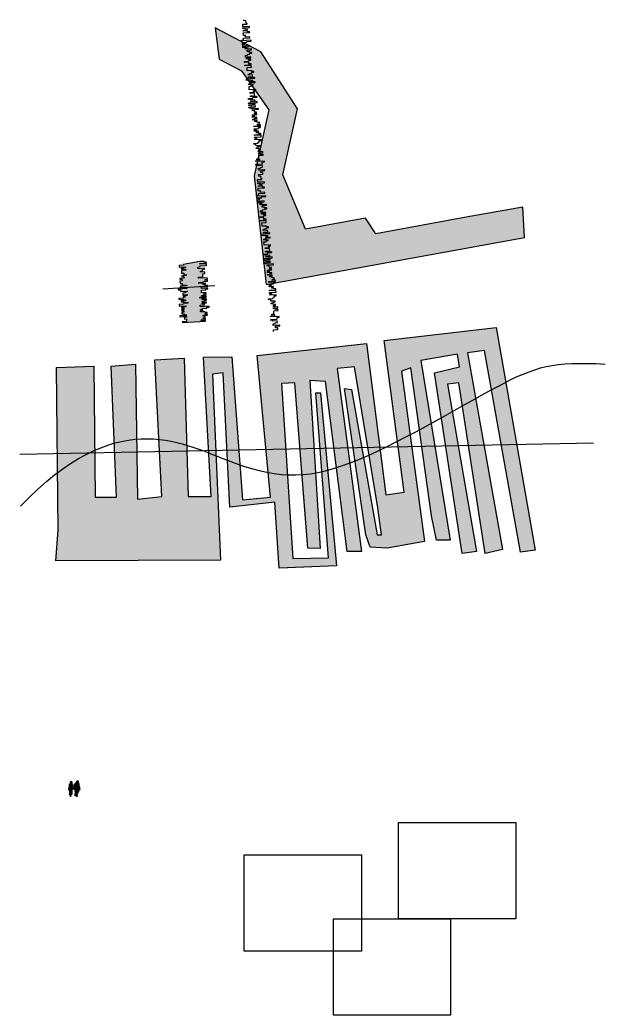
# Model space of a CAD drawing. Header units: millimetres. Extents: x -355 to 1127, y -279 to 387.
# Drawn here: x 50.1 to 117.7, y -50.4 to 64.5 of the extents above; entities that cross this region are included whole.
import ezdxf

# ---------------------------------------------------------------- set-up
doc = ezdxf.new("R2010")
doc.units = ezdxf.units.MM

# ---------------------------------------------------------------- blocks, each defined once
blk = doc.blocks.new('_APUd_COUPES_Personnages_static_18')
at = {"true_color": 0xffffff, "transparency": 16777216}
h = blk.add_hatch(color=7, dxfattribs=at)
h.dxf.hatch_style = 1
h.paths.add_polyline_path([(-0.47, 1.12), (-0.46, 1.16), (-0.46, 1.19), (-0.53, 1.2), (-0.53, 1.11), (-0.56, 1.06), (-0.59, 0.85), (-0.61, 0.8), (-0.61, 0.76), (-0.6, 0.75), (-0.57, 0.75), (-0.55, 0.8), (-0.56, 0.85), (-0.53, 0.93), (-0.48, 1.05)])
h = blk.add_hatch(color=7, dxfattribs=at)
h.dxf.hatch_style = 1
h.paths.add_polyline_path([(-0.37, 1.28), (-0.42, 1.31), (-0.45, 1.39), (-0.5, 1.37), (-0.53, 1.3), (-0.54, 1.2), (-0.53, 1.2), (-0.46, 1.19), (-0.46, 1.16), (-0.46, 1.14), (-0.46, 1.06), (-0.48, 1.01), (-0.48, 1), (-0.43, 0.96), (-0.3, 0.94), (-0.16, 0.97), (-0.18, 0.99), (-0.2, 1.02), (-0.19, 1.13), (-0.17, 1.14), (-0.17, 1.15), (-0.16, 1.16), (-0.16, 1.19), (-0.16, 1.2), (-0.1, 1.27), (-0.09, 1.28), (-0.13, 1.37), (-0.18, 1.41), (-0.2, 1.41), (-0.22, 1.32), (-0.25, 1.28)])
h = blk.add_hatch(color=7, dxfattribs=at)
h.dxf.hatch_style = 1
h.paths.add_polyline_path([(-0.38, 1.43), (-0.39, 1.42), (-0.45, 1.39), (-0.42, 1.31), (-0.37, 1.28), (-0.25, 1.28), (-0.22, 1.32), (-0.2, 1.41), (-0.26, 1.43), (-0.27, 1.45), (-0.26, 1.46), (-0.24, 1.48), (-0.23, 1.53), (-0.23, 1.57), (-0.26, 1.59), (-0.29, 1.6), (-0.32, 1.58), (-0.35, 1.57), (-0.36, 1.53), (-0.37, 1.54), (-0.37, 1.54), (-0.39, 1.55), (-0.4, 1.54), (-0.39, 1.5), (-0.37, 1.49), (-0.37, 1.48)])
h = blk.add_hatch(color=7, dxfattribs=at)
h.dxf.hatch_style = 1
h.paths.add_polyline_path([(-0.29, 1.6), (-0.26, 1.59), (-0.23, 1.57), (-0.23, 1.53), (-0.24, 1.48), (-0.26, 1.46), (-0.23, 1.47), (-0.22, 1.51), (-0.2, 1.55), (-0.21, 1.61), (-0.2, 1.62), (-0.22, 1.65), (-0.25, 1.67), (-0.3, 1.69), (-0.36, 1.69), (-0.39, 1.66), (-0.43, 1.59), (-0.42, 1.51), (-0.38, 1.45), (-0.38, 1.43), (-0.37, 1.48), (-0.37, 1.49), (-0.39, 1.5), (-0.4, 1.54), (-0.39, 1.55), (-0.37, 1.54), (-0.37, 1.54), (-0.36, 1.53), (-0.35, 1.57), (-0.32, 1.58)])
h = blk.add_hatch(color=7, dxfattribs=at)
h.dxf.hatch_style = 1
h.paths.add_polyline_path([(-0.14, 1.09), (-0.12, 1.05), (-0.04, 0.9), (-0.04, 0.84), (-0.03, 0.81), (-0.02, 0.81), (-0.02, 0.83), (0, 0.82), (0.04, 0.81), (0.05, 0.82), (0.05, 0.83), (0.04, 0.84), (0.05, 0.86), (0.01, 0.9), (-0.01, 0.92), (-0.03, 1.01), (-0.06, 1.1), (-0.08, 1.16), (-0.1, 1.27), (-0.16, 1.2)])
h = blk.add_hatch(color=7, dxfattribs=at)
h.dxf.hatch_style = 1
h.paths.add_polyline_path([(0.05, 0.82), (0.07, 0.84), (0.08, 0.89), (0.07, 0.94), (0.08, 1.01), (0.15, 1.12), (0.16, 1.17), (0.09, 1.22), (0.06, 1.17), (0.03, 0.97), (0.01, 0.9), (0.05, 0.86), (0.04, 0.84), (0.05, 0.83)])
h = blk.add_hatch(color=7, dxfattribs=at)
h.dxf.hatch_style = 1
h.paths.add_polyline_path([(0.31, 0.99), (0.38, 0.98), (0.42, 0.99), (0.43, 0.99), (0.47, 1), (0.51, 1.02), (0.53, 1.02), (0.53, 1.05), (0.52, 1.12), (0.53, 1.16), (0.54, 1.16), (0.56, 1.17), (0.59, 1.18), (0.63, 1.17), (0.63, 1.17), (0.63, 1.29), (0.61, 1.41), (0.57, 1.46), (0.46, 1.53), (0.46, 1.5), (0.44, 1.47), (0.39, 1.46), (0.34, 1.49), (0.32, 1.51), (0.33, 1.53), (0.31, 1.53), (0.26, 1.51), (0.2, 1.5), (0.13, 1.42), (0.04, 1.25), (0.09, 1.22), (0.16, 1.17), (0.17, 1.16), (0.2, 1.2), (0.18, 1.15), (0.17, 1.07), (0.19, 1.04), (0.2, 1.03), (0.28, 1), (0.29, 1)])
h = blk.add_hatch(color=7, dxfattribs=at)
h.dxf.hatch_style = 1
h.paths.add_polyline_path([(0.36, 1.62), (0.38, 1.65), (0.4, 1.71), (0.43, 1.71), (0.47, 1.69), (0.5, 1.67), (0.51, 1.67), (0.52, 1.67), (0.52, 1.72), (0.5, 1.76), (0.44, 1.79), (0.38, 1.78), (0.34, 1.74), (0.32, 1.68), (0.32, 1.66), (0.32, 1.66), (0.34, 1.67), (0.35, 1.65), (0.35, 1.64)])
h = blk.add_hatch(color=7, dxfattribs=at)
h.dxf.hatch_style = 1
h.paths.add_polyline_path([(0.39, 1.46), (0.44, 1.47), (0.46, 1.5), (0.46, 1.53), (0.49, 1.59), (0.5, 1.62), (0.51, 1.67), (0.5, 1.67), (0.47, 1.69), (0.43, 1.71), (0.4, 1.71), (0.38, 1.65), (0.36, 1.62), (0.35, 1.64), (0.35, 1.65), (0.34, 1.67), (0.32, 1.66), (0.32, 1.66), (0.32, 1.62), (0.33, 1.6), (0.34, 1.59), (0.34, 1.56), (0.33, 1.53), (0.32, 1.51), (0.34, 1.49)])
h = blk.add_hatch(color=7, dxfattribs=at)
h.dxf.hatch_style = 1
h.paths.add_polyline_path([(0.61, 0.94), (0.65, 0.94), (0.66, 0.95), (0.65, 1.06), (0.63, 1.17), (0.59, 1.18), (0.56, 1.17), (0.54, 1.16), (0.54, 1.11), (0.58, 1.01)])
h = blk.add_hatch(color=7, dxfattribs=at)
h.dxf.hatch_style = 1
h.paths.add_polyline_path([(-0.51, 0.66), (-0.49, 0.56), (-0.48, 0.46), (-0.49, 0.34), (-0.54, 0.21), (-0.45, 0.18), (-0.42, 0.19), (-0.35, 0.21), (-0.32, 0.21), (-0.32, 0.23), (-0.3, 0.23), (-0.26, 0.24), (-0.21, 0.24), (-0.18, 0.27), (-0.21, 0.47), (-0.19, 0.65), (-0.16, 0.8), (-0.16, 0.91), (-0.16, 0.97), (-0.3, 0.94), (-0.43, 0.96), (-0.48, 1), (-0.51, 0.94), (-0.52, 0.86)])
h = blk.add_hatch(color=7, dxfattribs=at)
h.dxf.hatch_style = 1
h.paths.add_polyline_path([(-0.37, 0.01), (-0.35, 0.01), (-0.35, 0.02), (-0.35, 0.03), (-0.37, 0.04), (-0.4, 0.04), (-0.43, 0.03), (-0.44, 0.03), (-0.44, 0.02), (-0.41, 0.02)])
h = blk.add_hatch(color=7, dxfattribs=at)
h.dxf.hatch_style = 1
h.paths.add_polyline_path([(-0.41, 0.02), (-0.44, 0.02), (-0.43, 0), (-0.35, 0), (-0.35, 0.01), (-0.37, 0.01)])
h = blk.add_hatch(color=7, dxfattribs=at)
h.dxf.hatch_style = 1
h.paths.add_polyline_path([(-0.37, 0.04), (-0.35, 0.03), (-0.35, 0.04), (-0.35, 0.04), (-0.38, 0.06), (-0.42, 0.05), (-0.43, 0.03), (-0.4, 0.04)])
h = blk.add_hatch(color=7, dxfattribs=at)
h.dxf.hatch_style = 1
h.paths.add_polyline_path([(-0.35, 0.21), (-0.42, 0.19), (-0.39, 0.1), (-0.4, 0.07), (-0.42, 0.05), (-0.38, 0.06), (-0.35, 0.04), (-0.35, 0.07), (-0.35, 0.08), (-0.35, 0.08), (-0.35, 0.13)])
h = blk.add_hatch(color=7, dxfattribs=at)
h.dxf.hatch_style = 1
h.paths.add_polyline_path([(-0.35, 0.13), (-0.35, 0.08), (-0.35, 0.08), (-0.33, 0.08), (-0.34, 0.14), (-0.3, 0.23), (-0.32, 0.23), (-0.32, 0.21), (-0.35, 0.21)])
h = blk.add_hatch(color=7, dxfattribs=at)
h.dxf.hatch_style = 1
h.paths.add_polyline_path([(-0.35, 0.08), (-0.35, 0.07), (-0.33, 0.07), (-0.33, 0.08)])
h = blk.add_hatch(color=7, dxfattribs=at)
h.dxf.hatch_style = 1
h.paths.add_polyline_path([(-0.33, 0.07), (-0.35, 0.07), (-0.35, 0.04), (-0.35, 0.04), (-0.31, 0.04)])
h = blk.add_hatch(color=7, dxfattribs=at)
h.dxf.hatch_style = 1
h.paths.add_polyline_path([(-0.31, 0.03), (-0.31, 0.04), (-0.35, 0.04), (-0.35, 0.03), (-0.35, 0.02)])
h = blk.add_hatch(color=7, dxfattribs=at)
h.dxf.hatch_style = 1
h.paths.add_polyline_path([(0.52, 0.97), (0.52, 0.98), (0.48, 0.96), (0.45, 0.94), (0.44, 0.98), (0.43, 0.99), (0.42, 0.99), (0.43, 0.98), (0.43, 0.94), (0.42, 0.93), (0.38, 0.93), (0.33, 0.94), (0.28, 0.94), (0.29, 1), (0.28, 1), (0.27, 1), (0.26, 0.95), (0.18, 0.99), (0.18, 0.98), (0.15, 0.82), (0.1, 0.54), (0.18, 0.55), (0.22, 0.55), (0.29, 0.54), (0.3, 0.54), (0.3, 0.51), (0.31, 0.54), (0.31, 0.56), (0.34, 0.7), (0.34, 0.65), (0.32, 0.53), (0.33, 0.53), (0.36, 0.51), (0.45, 0.51), (0.56, 0.51), (0.56, 0.5), (0.57, 0.54), (0.56, 0.7)])
h = blk.add_hatch(color=7, dxfattribs=at)
h.dxf.hatch_style = 1
h.paths.add_polyline_path([(0.18, 0.52), (0.18, 0.55), (0.1, 0.54), (0.11, 0.53)], flags=17)
h = blk.add_hatch(color=7, dxfattribs=at)
h.dxf.hatch_style = 1
h.paths.add_polyline_path([(0.14, 0.12), (0.14, 0.11), (0.16, 0.08), (0.2, 0.06), (0.22, 0.07), (0.23, 0.1), (0.21, 0.12)], flags=0)
h.paths.add_polyline_path([(0.14, 0.08), (0.19, 0.06), (0.23, 0.06), (0.24, 0.12), (0.23, 0.18), (0.24, 0.25), (0.24, 0.28), (0.23, 0.29), (0.24, 0.28), (0.23, 0.23), (0.19, 0.22), (0.16, 0.23), (0.17, 0.27), (0.16, 0.25), (0.12, 0.13)])
h.paths.add_polyline_path([(0.21, 0.12), (0.23, 0.1), (0.22, 0.07), (0.2, 0.06), (0.16, 0.08), (0.14, 0.11), (0.14, 0.12)], flags=16)
h.paths.add_polyline_path([(0.14, 0.16), (0.15, 0.19), (0.19, 0.19), (0.22, 0.18), (0.23, 0.15), (0.22, 0.15), (0.16, 0.16)], flags=0)
h.paths.add_polyline_path([(0.22, 0.15), (0.23, 0.15), (0.22, 0.18), (0.19, 0.19), (0.15, 0.19), (0.14, 0.16), (0.16, 0.16)], flags=16)
h = blk.add_hatch(color=7, dxfattribs=at)
h.dxf.hatch_style = 1
h.paths.add_polyline_path([(0.22, 0.15), (0.23, 0.15), (0.22, 0.18), (0.19, 0.19), (0.15, 0.19), (0.14, 0.16), (0.16, 0.16)])
h = blk.add_hatch(color=7, dxfattribs=at)
h.dxf.hatch_style = 1
h.paths.add_polyline_path([(0.23, 0.1), (0.21, 0.12), (0.14, 0.12), (0.14, 0.11), (0.16, 0.08), (0.2, 0.06), (0.22, 0.07)])
h = blk.add_hatch(color=7, dxfattribs=at)
h.dxf.hatch_style = 1
h.paths.add_polyline_path([(0.19, 0.22), (0.23, 0.23), (0.24, 0.28), (0.23, 0.29), (0.23, 0.3), (0.23, 0.35), (0.27, 0.41), (0.28, 0.49), (0.29, 0.51), (0.29, 0.54), (0.22, 0.55), (0.18, 0.55), (0.18, 0.52), (0.16, 0.48), (0.16, 0.45), (0.17, 0.39), (0.17, 0.28), (0.17, 0.27), (0.16, 0.23)])
h = blk.add_hatch(color=7, dxfattribs=at)
h.dxf.hatch_style = 1
h.paths.add_polyline_path([(0.26, 0.95), (0.27, 1), (0.28, 1), (0.2, 1.03), (0.19, 1.04), (0.18, 0.99)])
h = blk.add_hatch(color=7, dxfattribs=at)
h.dxf.hatch_style = 1
h.paths.add_polyline_path([(0.26, 0.04), (0.26, 0.01), (0.32, 0), (0.42, 0), (0.43, 0.02), (0.43, 0.03), (0.39, 0.05), (0.37, 0.05), (0.33, 0.06), (0.31, 0.04), (0.3, 0.05), (0.32, 0.07), (0.36, 0.07), (0.37, 0.05), (0.39, 0.05), (0.38, 0.07), (0.35, 0.1), (0.31, 0.1), (0.28, 0.08), (0.28, 0.05), (0.3, 0.04), (0.32, 0.02), (0.34, 0.04), (0.38, 0.04), (0.41, 0.03), (0.4, 0.02), (0.32, 0.02), (0.3, 0.04), (0.28, 0.05)])
h = blk.add_hatch(color=7, dxfattribs=at)
h.dxf.hatch_style = 1
h.paths.add_polyline_path([(0.28, 0.94), (0.33, 0.94), (0.38, 0.93), (0.42, 0.93), (0.43, 0.94), (0.43, 0.98), (0.42, 0.99), (0.38, 0.98), (0.31, 0.99), (0.29, 1)], flags=17)
h = blk.add_hatch(color=7, dxfattribs=at)
h.dxf.hatch_style = 1
h.paths.add_polyline_path([(0.28, 0.12), (0.28, 0.08), (0.31, 0.1), (0.35, 0.1), (0.35, 0.15), (0.44, 0.37), (0.44, 0.46), (0.44, 0.5), (0.45, 0.51), (0.36, 0.51), (0.33, 0.53), (0.33, 0.48), (0.34, 0.44), (0.33, 0.4), (0.31, 0.33), (0.31, 0.3), (0.3, 0.17)])
h = blk.add_hatch(color=7, dxfattribs=at)
h.dxf.hatch_style = 1
h.paths.add_polyline_path([(0.29, 0.51), (0.3, 0.51), (0.3, 0.54), (0.29, 0.54)])
h = blk.add_hatch(color=7, dxfattribs=at)
h.dxf.hatch_style = 1
h.paths.add_polyline_path([(0.3, 0.05), (0.31, 0.04), (0.33, 0.06), (0.37, 0.05), (0.36, 0.07), (0.32, 0.07)], flags=17)
h = blk.add_hatch(color=7, dxfattribs=at)
h.dxf.hatch_style = 1
h.paths.add_polyline_path([(0.32, 0.02), (0.4, 0.02), (0.41, 0.03), (0.38, 0.04), (0.34, 0.04)], flags=17)
h = blk.add_hatch(color=7, dxfattribs=at)
h.dxf.hatch_style = 1
h.paths.add_polyline_path([(0.45, 0.94), (0.48, 0.96), (0.52, 0.98), (0.51, 1.02), (0.47, 1), (0.43, 0.99), (0.44, 0.98)])
h = blk.add_hatch(color=7, dxfattribs=at)
h.dxf.hatch_style = 1
h.paths.add_polyline_path([(0.44, 0.5), (0.48, 0.5), (0.56, 0.5), (0.56, 0.51), (0.45, 0.51)])
h = blk.add_hatch(color=7, dxfattribs=at)
h.dxf.hatch_style = 1
h.paths.add_polyline_path([(0.63, 0.73), (0.64, 0.73), (0.68, 0.77), (0.68, 0.83), (0.66, 0.89), (0.66, 0.9), (0.65, 0.91), (0.61, 0.91), (0.61, 0.9), (0.6, 0.83), (0.6, 0.78), (0.61, 0.78), (0.62, 0.79), (0.63, 0.82), (0.63, 0.82), (0.64, 0.8), (0.63, 0.75)])
h = blk.add_hatch(color=7, dxfattribs=at)
h.dxf.hatch_style = 1
h.paths.add_polyline_path([(0.61, 0.91), (0.65, 0.91), (0.66, 0.9), (0.67, 0.9), (0.67, 0.95), (0.66, 0.95), (0.65, 0.94), (0.61, 0.94)])
at = {"color": 0, "linetype": 'ByBlock', "lineweight": -2, "transparency": 16777216}
for p, q in [((-0.53, 1.3), (-0.54, 1.2)), ((-0.54, 1.2), (-0.53, 1.2)), ((-0.5, 1.37), (-0.53, 1.3)), ((-0.53, 1.2), (-0.46, 1.19)), ((-0.53, 1.2), (-0.53, 1.11)), ((-0.45, 1.39), (-0.5, 1.37)), ((-0.47, 1.12), (-0.46, 1.16)), ((-0.46, 1.16), (-0.46, 1.19)), ((-0.46, 1.14), (-0.46, 1.16)), ((-0.45, 1.39), (-0.39, 1.42)), ((-0.42, 1.31), (-0.45, 1.39)), ((-0.39, 1.66), (-0.43, 1.59)), ((-0.43, 1.59), (-0.42, 1.51)), ((-0.38, 1.45), (-0.42, 1.51)), ((-0.37, 1.28), (-0.42, 1.31)), ((-0.4, 1.54), (-0.39, 1.55)), ((-0.39, 1.5), (-0.4, 1.54)), ((-0.36, 1.69), (-0.39, 1.66)), ((-0.39, 1.55), (-0.37, 1.54)), ((-0.37, 1.49), (-0.39, 1.5)), ((-0.39, 1.42), (-0.38, 1.43)), ((-0.38, 1.43), (-0.37, 1.48)), ((-0.38, 1.45), (-0.38, 1.43)), ((-0.37, 1.54), (-0.37, 1.54)), ((-0.37, 1.54), (-0.36, 1.53)), ((-0.37, 1.48), (-0.37, 1.49)), ((-0.25, 1.28), (-0.37, 1.28)), ((-0.3, 1.69), (-0.36, 1.69)), ((-0.36, 1.53), (-0.35, 1.57)), ((-0.35, 1.57), (-0.32, 1.58)), ((-0.31, 1.44), (-0.34, 1.46)), ((-0.31, 1.55), (-0.33, 1.55)), ((-0.32, 1.58), (-0.29, 1.6)), ((-0.29, 1.55), (-0.31, 1.55)), ((-0.28, 1.44), (-0.31, 1.44)), ((-0.25, 1.67), (-0.3, 1.69)), ((-0.29, 1.6), (-0.26, 1.59)), ((-0.27, 1.45), (-0.28, 1.44)), ((-0.27, 1.55), (-0.26, 1.55)), ((-0.27, 1.45), (-0.26, 1.46)), ((-0.26, 1.43), (-0.27, 1.45)), ((-0.26, 1.59), (-0.23, 1.57)), ((-0.26, 1.55), (-0.25, 1.55)), ((-0.26, 1.46), (-0.24, 1.48)), ((-0.26, 1.46), (-0.23, 1.47)), ((-0.2, 1.41), (-0.26, 1.43)), ((-0.22, 1.65), (-0.25, 1.67)), ((-0.22, 1.32), (-0.25, 1.28)), ((-0.24, 1.48), (-0.23, 1.53)), ((-0.23, 1.53), (-0.23, 1.57)), ((-0.23, 1.47), (-0.22, 1.51)), ((-0.2, 1.62), (-0.22, 1.65)), ((-0.22, 1.51), (-0.2, 1.55)), ((-0.2, 1.41), (-0.22, 1.32)), ((-0.21, 1.61), (-0.2, 1.62)), ((-0.2, 1.55), (-0.21, 1.61)), ((-0.18, 1.41), (-0.2, 1.41)), ((-0.13, 1.37), (-0.18, 1.41)), ((-0.16, 1.16), (-0.17, 1.15)), ((-0.17, 1.14), (-0.17, 1.15)), ((-0.16, 1.2), (-0.1, 1.27)), ((-0.16, 1.24), (-0.16, 1.19)), ((-0.16, 1.2), (-0.14, 1.09)), ((-0.16, 1.2), (-0.16, 1.19)), ((-0.16, 1.19), (-0.16, 1.16)), ((-0.13, 1.37), (-0.09, 1.28)), ((-0.1, 1.27), (-0.09, 1.28)), ((-0.08, 1.16), (-0.1, 1.27)), ((-0.06, 1.1), (-0.08, 1.16)), ((0.06, 1.17), (0.03, 0.97)), ((0.13, 1.42), (0.04, 1.25)), ((0.04, 1.25), (0.09, 1.22)), ((0.09, 1.22), (0.06, 1.17)), ((0.09, 1.22), (0.16, 1.17)), ((0.2, 1.5), (0.13, 1.42)), ((0.15, 1.12), (0.16, 1.17)), ((0.16, 1.17), (0.17, 1.16)), ((0.17, 1.16), (0.2, 1.2)), ((0.2, 1.2), (0.18, 1.15)), ((0.26, 1.51), (0.2, 1.5)), ((0.2, 1.2), (0.21, 1.28)), ((0.31, 1.53), (0.26, 1.51)), ((0.31, 1.53), (0.33, 1.53)), ((0.32, 1.68), (0.34, 1.74)), ((0.32, 1.66), (0.32, 1.68)), ((0.32, 1.66), (0.34, 1.67)), ((0.32, 1.66), (0.32, 1.66)), ((0.32, 1.62), (0.32, 1.66)), ((0.33, 1.6), (0.32, 1.62)), ((0.33, 1.53), (0.32, 1.51)), ((0.32, 1.51), (0.34, 1.49)), ((0.34, 1.59), (0.33, 1.6)), ((0.33, 1.53), (0.34, 1.56)), ((0.34, 1.74), (0.38, 1.78)), ((0.34, 1.67), (0.35, 1.65)), ((0.34, 1.56), (0.34, 1.59)), ((0.34, 1.49), (0.39, 1.46)), ((0.35, 1.65), (0.35, 1.64)), ((0.36, 1.62), (0.35, 1.64)), ((0.38, 1.65), (0.36, 1.62)), ((0.36, 1.55), (0.4, 1.5)), ((0.38, 1.78), (0.44, 1.79)), ((0.4, 1.71), (0.38, 1.65)), ((0.39, 1.46), (0.44, 1.47)), ((0.43, 1.71), (0.4, 1.71)), ((0.4, 1.5), (0.42, 1.49)), ((0.42, 1.49), (0.45, 1.5)), ((0.47, 1.69), (0.43, 1.71)), ((0.44, 1.79), (0.5, 1.76)), ((0.44, 1.47), (0.46, 1.5)), ((0.45, 1.5), (0.46, 1.53)), ((0.49, 1.59), (0.46, 1.53)), ((0.46, 1.5), (0.46, 1.53)), ((0.57, 1.46), (0.46, 1.53)), ((0.5, 1.67), (0.47, 1.69)), ((0.5, 1.62), (0.49, 1.59)), ((0.5, 1.76), (0.52, 1.72)), ((0.51, 1.67), (0.5, 1.62)), ((0.51, 1.67), (0.5, 1.67)), ((0.52, 1.67), (0.51, 1.67)), ((0.52, 1.72), (0.52, 1.67)), ((0.52, 1.12), (0.53, 1.16)), ((0.53, 1.16), (0.55, 1.27)), ((0.53, 1.16), (0.54, 1.16)), ((0.54, 1.16), (0.56, 1.17)), ((0.54, 1.11), (0.54, 1.16)), ((0.55, 1.27), (0.55, 1.33)), ((0.56, 1.17), (0.59, 1.18)), ((0.61, 1.41), (0.57, 1.46)), ((0.59, 1.18), (0.63, 1.17)), ((0.63, 1.29), (0.61, 1.41)), ((0.63, 1.17), (0.63, 1.29)), ((0.63, 1.17), (0.63, 1.17)), ((0.63, 1.17), (0.65, 1.06)), ((-0.59, 0.85), (-0.61, 0.8)), ((-0.61, 0.8), (-0.61, 0.76)), ((-0.61, 0.76), (-0.6, 0.75)), ((-0.6, 0.75), (-0.57, 0.75)), ((-0.56, 1.06), (-0.59, 0.85)), ((-0.57, 0.75), (-0.55, 0.8)), ((-0.53, 1.11), (-0.56, 1.06)), ((-0.56, 0.85), (-0.53, 0.93)), ((-0.55, 0.8), (-0.56, 0.85)), ((-0.49, 0.34), (-0.54, 0.21)), ((-0.54, 0.21), (-0.45, 0.18)), ((-0.53, 0.93), (-0.48, 1.05)), ((-0.51, 0.94), (-0.52, 0.86)), ((-0.52, 0.86), (-0.51, 0.66)), ((-0.48, 1), (-0.51, 0.94)), ((-0.51, 0.66), (-0.49, 0.56)), ((-0.49, 0.56), (-0.48, 0.46)), ((-0.48, 0.46), (-0.49, 0.34)), ((-0.48, 1.05), (-0.47, 1.12)), ((-0.48, 1.01), (-0.46, 1.06)), ((-0.48, 1), (-0.48, 1.01)), ((-0.43, 0.96), (-0.48, 1)), ((-0.46, 1.06), (-0.46, 1.14)), ((-0.45, 0.18), (-0.42, 0.19)), ((-0.44, 0.03), (-0.44, 0.02)), ((-0.43, 0.03), (-0.44, 0.03)), ((-0.44, 0.02), (-0.41, 0.02)), ((-0.44, 0.02), (-0.43, 0)), ((-0.3, 0.94), (-0.43, 0.96)), ((-0.42, 0.05), (-0.43, 0.03)), ((-0.43, 0.03), (-0.4, 0.04)), ((-0.43, 0), (-0.35, 0)), ((-0.42, 0.19), (-0.35, 0.21)), ((-0.42, 0.19), (-0.39, 0.1)), ((-0.4, 0.07), (-0.42, 0.05)), ((-0.42, 0.05), (-0.38, 0.06)), ((-0.41, 0.02), (-0.37, 0.01)), ((-0.39, 0.1), (-0.4, 0.07)), ((-0.4, 0.04), (-0.37, 0.04)), ((-0.38, 0.06), (-0.35, 0.04)), ((-0.37, 0.04), (-0.35, 0.03)), ((-0.37, 0.01), (-0.35, 0.01)), ((-0.36, 1.13), (-0.29, 1.14)), ((-0.35, 0.21), (-0.32, 0.21)), ((-0.35, 0.21), (-0.35, 0.13)), ((-0.35, 0.08), (-0.35, 0.13)), ((-0.35, 0.07), (-0.35, 0.08)), ((-0.33, 0.08), (-0.35, 0.08)), ((-0.35, 0.08), (-0.35, 0.08)), ((-0.35, 0.04), (-0.35, 0.07)), ((-0.33, 0.07), (-0.35, 0.07)), ((-0.35, 0.04), (-0.35, 0.04)), ((-0.31, 0.04), (-0.35, 0.04)), ((-0.35, 0.03), (-0.35, 0.04)), ((-0.35, 0.02), (-0.35, 0.03)), ((-0.35, 0.02), (-0.31, 0.03)), ((-0.35, 0.01), (-0.35, 0.02)), ((-0.35, 0), (-0.35, 0.01)), ((-0.32, 0.26), (-0.34, 0.37)), ((-0.3, 0.23), (-0.34, 0.14)), ((-0.34, 0.14), (-0.33, 0.08)), ((-0.33, 0.07), (-0.33, 0.08)), ((-0.31, 0.04), (-0.33, 0.07)), ((-0.32, 0.23), (-0.32, 0.26)), ((-0.32, 0.23), (-0.3, 0.23)), ((-0.32, 0.21), (-0.32, 0.23)), ((-0.31, 0.03), (-0.31, 0.04)), ((-0.16, 0.97), (-0.3, 0.94)), ((-0.3, 0.23), (-0.26, 0.24)), ((-0.29, 1.14), (-0.28, 1.14)), ((-0.26, 0.24), (-0.21, 0.24)), ((-0.21, 0.47), (-0.19, 0.65)), ((-0.18, 0.27), (-0.21, 0.47)), ((-0.21, 0.24), (-0.18, 0.27)), ((-0.19, 1.13), (-0.2, 1.02)), ((-0.2, 1.02), (-0.18, 0.99)), ((-0.17, 1.14), (-0.19, 1.13)), ((-0.19, 0.65), (-0.16, 0.8)), ((-0.18, 0.99), (-0.16, 0.97)), ((-0.16, 0.91), (-0.16, 0.97)), ((-0.16, 0.8), (-0.16, 0.91)), ((-0.14, 1.09), (-0.12, 1.05)), ((-0.12, 1.05), (-0.04, 0.9)), ((-0.03, 1.01), (-0.06, 1.1)), ((-0.04, 0.9), (-0.04, 0.84)), ((-0.04, 0.84), (-0.03, 0.81)), ((-0.01, 0.92), (-0.03, 1.01)), ((-0.03, 0.81), (-0.02, 0.81)), ((-0.02, 0.81), (-0.02, 0.83)), ((-0.02, 0.83), (0, 0.82)), ((0.01, 0.9), (-0.01, 0.92)), ((0, 0.82), (0.04, 0.81)), ((0.03, 0.97), (0.01, 0.9)), ((0.01, 0.9), (0.05, 0.86)), ((0.05, 0.86), (0.04, 0.84)), ((0.04, 0.84), (0.05, 0.83)), ((0.04, 0.81), (0.05, 0.82)), ((0.05, 0.82), (0.07, 0.84)), ((0.05, 0.82), (0.05, 0.83)), ((0.05, 0.83), (0.05, 0.82)), ((0.07, 0.94), (0.08, 1.01)), ((0.08, 0.89), (0.07, 0.94)), ((0.07, 0.84), (0.08, 0.89)), ((0.08, 1.01), (0.15, 1.12)), ((0.15, 0.82), (0.1, 0.54)), ((0.1, 0.54), (0.18, 0.55)), ((0.1, 0.54), (0.11, 0.53)), ((0.11, 0.53), (0.18, 0.52)), ((0.12, 0.13), (0.16, 0.25)), ((0.14, 0.08), (0.12, 0.13)), ((0.14, 0.16), (0.15, 0.19)), ((0.16, 0.16), (0.14, 0.16)), ((0.14, 0.12), (0.21, 0.12)), ((0.14, 0.11), (0.14, 0.12)), ((0.16, 0.08), (0.14, 0.11)), ((0.19, 0.06), (0.14, 0.08)), ((0.18, 0.98), (0.15, 0.82)), ((0.15, 0.19), (0.19, 0.19)), ((0.18, 0.52), (0.16, 0.48)), ((0.16, 0.48), (0.16, 0.45)), ((0.16, 0.45), (0.17, 0.39)), ((0.17, 0.27), (0.16, 0.23)), ((0.16, 0.25), (0.17, 0.27)), ((0.16, 0.23), (0.19, 0.22)), ((0.22, 0.15), (0.16, 0.16)), ((0.2, 0.06), (0.16, 0.08)), ((0.18, 1.15), (0.17, 1.07)), ((0.17, 1.07), (0.19, 1.04)), ((0.17, 0.39), (0.17, 0.28)), ((0.17, 0.28), (0.17, 0.27)), ((0.19, 1.04), (0.18, 0.99)), ((0.18, 0.99), (0.26, 0.95)), ((0.18, 0.99), (0.18, 0.98)), ((0.18, 0.55), (0.22, 0.55)), ((0.18, 0.52), (0.18, 0.55)), ((0.19, 1.04), (0.2, 1.03)), ((0.19, 0.22), (0.23, 0.23)), ((0.19, 0.19), (0.22, 0.18)), ((0.23, 0.06), (0.19, 0.06)), ((0.2, 1.03), (0.28, 1)), ((0.22, 0.07), (0.2, 0.06)), ((0.21, 0.12), (0.23, 0.1)), ((0.22, 0.55), (0.29, 0.54)), ((0.22, 0.18), (0.23, 0.15)), ((0.23, 0.15), (0.22, 0.15)), ((0.23, 0.1), (0.22, 0.07)), ((0.23, 0.35), (0.27, 0.41)), ((0.23, 0.3), (0.23, 0.35)), ((0.23, 0.29), (0.23, 0.3)), ((0.24, 0.28), (0.23, 0.29)), ((0.23, 0.29), (0.24, 0.28)), ((0.23, 0.23), (0.24, 0.28)), ((0.24, 0.25), (0.23, 0.18)), ((0.23, 0.18), (0.24, 0.12)), ((0.24, 0.12), (0.23, 0.06)), ((0.24, 0.28), (0.24, 0.25)), ((0.26, 0.95), (0.27, 1)), ((0.28, 0.05), (0.26, 0.04)), ((0.26, 0.04), (0.26, 0.01)), ((0.26, 0.01), (0.32, 0)), ((0.27, 1), (0.28, 1)), ((0.27, 0.41), (0.28, 0.49)), ((0.28, 1), (0.29, 1)), ((0.29, 1), (0.28, 0.94)), ((0.28, 0.94), (0.33, 0.94)), ((0.28, 0.49), (0.29, 0.51)), ((0.3, 0.17), (0.28, 0.12)), ((0.28, 0.12), (0.28, 0.08)), ((0.28, 0.08), (0.31, 0.1)), ((0.28, 0.08), (0.28, 0.05)), ((0.28, 0.05), (0.3, 0.04)), ((0.29, 1), (0.31, 0.99)), ((0.29, 0.51), (0.29, 0.54)), ((0.29, 0.54), (0.3, 0.54)), ((0.3, 0.51), (0.29, 0.51)), ((0.3, 0.54), (0.3, 0.51)), ((0.3, 0.51), (0.31, 0.54)), ((0.31, 0.3), (0.3, 0.17)), ((0.3, 0.05), (0.32, 0.07)), ((0.31, 0.04), (0.3, 0.05)), ((0.3, 0.04), (0.32, 0.02)), ((0.31, 0.99), (0.38, 0.98)), ((0.31, 0.56), (0.34, 0.7)), ((0.31, 0.54), (0.31, 0.56)), ((0.33, 0.4), (0.31, 0.33)), ((0.31, 0.33), (0.31, 0.3)), ((0.31, 0.1), (0.35, 0.1)), ((0.33, 0.06), (0.31, 0.04)), ((0.34, 0.65), (0.32, 0.53)), ((0.32, 0.53), (0.33, 0.53)), ((0.32, 0.07), (0.36, 0.07)), ((0.32, 0.02), (0.34, 0.04)), ((0.4, 0.02), (0.32, 0.02)), ((0.32, 0), (0.42, 0)), ((0.33, 0.94), (0.38, 0.93)), ((0.33, 0.53), (0.36, 0.51)), ((0.33, 0.53), (0.33, 0.48)), ((0.33, 0.48), (0.34, 0.44)), ((0.34, 0.44), (0.33, 0.4)), ((0.37, 0.05), (0.33, 0.06)), ((0.34, 0.7), (0.35, 0.78)), ((0.34, 0.7), (0.34, 0.65)), ((0.34, 0.04), (0.38, 0.04)), ((0.44, 0.37), (0.35, 0.15)), ((0.35, 0.15), (0.35, 0.1)), ((0.35, 0.1), (0.38, 0.07)), ((0.36, 0.51), (0.45, 0.51)), ((0.36, 0.07), (0.37, 0.05)), ((0.39, 0.05), (0.37, 0.05)), ((0.38, 0.98), (0.42, 0.99)), ((0.38, 0.93), (0.42, 0.93)), ((0.38, 0.07), (0.39, 0.05)), ((0.38, 0.04), (0.41, 0.03)), ((0.43, 0.03), (0.39, 0.05)), ((0.41, 0.03), (0.4, 0.02)), ((0.42, 0.99), (0.43, 0.99)), ((0.43, 0.98), (0.42, 0.99)), ((0.42, 0.93), (0.43, 0.94)), ((0.42, 0), (0.43, 0.02)), ((0.43, 0.99), (0.47, 1)), ((0.44, 0.98), (0.43, 0.99)), ((0.43, 0.94), (0.43, 0.98)), ((0.43, 0.02), (0.43, 0.03)), ((0.45, 0.94), (0.44, 0.98)), ((0.44, 0.5), (0.45, 0.51)), ((0.48, 0.5), (0.44, 0.5)), ((0.44, 0.5), (0.44, 0.46)), ((0.44, 0.46), (0.44, 0.37)), ((0.45, 0.94), (0.48, 0.96)), ((0.45, 0.51), (0.56, 0.51)), ((0.47, 1), (0.51, 1.02)), ((0.48, 0.96), (0.52, 0.98)), ((0.56, 0.5), (0.48, 0.5)), ((0.51, 1.02), (0.53, 1.02)), ((0.52, 0.98), (0.51, 1.02)), ((0.53, 1.05), (0.52, 1.12)), ((0.52, 0.97), (0.52, 0.98)), ((0.56, 0.7), (0.52, 0.97)), ((0.53, 1.02), (0.53, 1.05)), ((0.58, 1.01), (0.54, 1.11)), ((0.57, 0.54), (0.56, 0.7)), ((0.56, 0.5), (0.57, 0.54)), ((0.56, 0.51), (0.56, 0.5)), ((0.61, 0.94), (0.58, 1.01)), ((0.6, 0.83), (0.61, 0.9)), ((0.6, 0.78), (0.6, 0.83)), ((0.61, 0.78), (0.6, 0.78)), ((0.61, 0.94), (0.65, 0.94)), ((0.61, 0.94), (0.61, 0.91)), ((0.61, 0.91), (0.65, 0.91)), ((0.61, 0.9), (0.61, 0.91)), ((0.62, 0.79), (0.61, 0.78)), ((0.63, 0.82), (0.62, 0.79)), ((0.63, 0.82), (0.63, 0.82)), ((0.64, 0.8), (0.63, 0.82)), ((0.63, 0.75), (0.64, 0.8)), ((0.63, 0.73), (0.63, 0.75)), ((0.64, 0.73), (0.63, 0.73)), ((0.68, 0.77), (0.64, 0.73)), ((0.65, 1.06), (0.66, 0.95)), ((0.65, 0.94), (0.66, 0.95)), ((0.65, 0.91), (0.66, 0.9)), ((0.67, 0.95), (0.66, 0.95)), ((0.66, 0.9), (0.67, 0.9)), ((0.66, 0.9), (0.66, 0.89)), ((0.66, 0.89), (0.68, 0.83)), ((0.67, 0.9), (0.67, 0.95)), ((0.68, 0.83), (0.68, 0.77))]:
    blk.add_line(p, q, dxfattribs=at)

msp = doc.modelspace()

# ---------------------------------------------------------------- hatches: boundary and pattern name
h = msp.add_hatch(color=215)
h.dxf.hatch_style = 1
h.paths.add_polyline_path([(108.35, 39.38), (108.14, 42.87), (101.6, 41.71), (91.18, 39.79), (89.97, 41.59), (83.05, 40.31), (80.43, 46.58), (82.14, 54.21), (77.9, 60.79), (72.64, 63.55), (73.07, 59.96), (75.65, 58.6), (78.82, 54.1), (77.12, 46.5), (78.52, 33.93)])
h = msp.add_hatch(color=215)
h.dxf.hatch_style = 1
h.paths.add_polyline_path([(70.85, 36.59), (68.94, 36.24), (68.95, 36.16), (68.45, 36.13), (68.46, 35.93), (69.21, 35.98), (69.21, 35.88), (68.71, 35.85), (68.72, 35.75), (68.97, 35.76), (68.98, 35.66), (69.23, 35.68), (69.23, 35.58), (68.73, 35.55), (68.75, 35.25), (69, 35.26), (69.01, 35.07), (69.26, 35.08), (69.27, 34.98), (68.77, 34.95), (68.77, 34.85), (69.02, 34.87), (69.04, 34.67), (68.54, 34.64), (68.54, 34.54), (68.79, 34.55), (68.8, 34.35), (68.55, 34.34), (68.57, 34.04), (68.82, 34.05), (68.83, 33.85), (69.33, 33.88), (69.34, 33.78), (68.59, 33.74), (68.6, 33.64), (68.85, 33.65), (68.85, 33.55), (69.35, 33.58), (69.36, 33.48), (68.36, 33.42), (68.36, 33.32), (68.61, 33.34), (68.63, 33.14), (69.37, 33.18), (69.38, 33.08), (69.13, 33.07), (69.14, 32.97), (68.89, 32.95), (68.9, 32.75), (69.4, 32.78), (69.4, 32.68), (68.91, 32.65), (68.91, 32.55), (69.16, 32.57), (69.17, 32.47), (68.92, 32.45), (68.92, 32.36), (68.42, 32.33), (68.43, 32.23), (68.93, 32.26), (68.94, 32.16), (69.18, 32.17), (69.19, 32.07), (68.69, 32.04), (68.7, 31.94), (68.95, 31.96), (68.95, 31.86), (69.45, 31.89), (69.46, 31.79), (68.96, 31.76), (68.96, 31.66), (68.47, 31.63), (68.48, 31.43), (69.23, 31.47), (69.23, 31.37), (68.73, 31.34), (68.74, 31.24), (68.99, 31.26), (69, 31.06), (68.75, 31.04), (68.76, 30.94), (69.01, 30.96), (69.02, 30.76), (68.77, 30.74), (68.78, 30.54), (69.03, 30.56), (69.04, 30.46), (69.29, 30.47), (69.29, 30.37), (68.54, 30.33), (68.55, 30.23), (69.3, 30.27), (69.3, 30.17), (69.05, 30.16), (69.07, 29.96), (69.32, 29.97), (69.33, 29.67), (68.83, 29.65), (68.84, 29.55), (71.51, 29.7), (71.5, 29.8), (71, 29.77), (71, 29.87), (71.5, 29.9), (71.49, 30), (71.24, 29.99), (71.23, 30.09), (71.48, 30.1), (71.47, 30.3), (71.22, 30.29), (71.22, 30.39), (71.72, 30.42), (71.71, 30.52), (71.46, 30.5), (71.45, 30.6), (71.7, 30.62), (71.7, 30.72), (71.45, 30.7), (71.44, 30.8), (70.94, 30.77), (70.94, 30.87), (71.19, 30.89), (71.18, 30.99), (70.93, 30.97), (70.92, 31.07), (71.17, 31.09), (71.17, 31.19), (71.67, 31.22), (71.66, 31.32), (71.91, 31.33), (71.91, 31.43), (70.91, 31.37), (70.89, 31.57), (71.39, 31.6), (71.39, 31.7), (71.14, 31.69), (71.13, 31.79), (71.63, 31.82), (71.63, 31.92), (71.13, 31.89), (71.12, 31.99), (71.37, 32), (71.36, 32.1), (71.61, 32.12), (71.61, 32.22), (71.11, 32.19), (71.1, 32.29), (71.6, 32.32), (71.6, 32.41), (70.85, 32.37), (70.84, 32.47), (71.59, 32.51), (71.58, 32.61), (71.08, 32.58), (71.08, 32.68), (71.58, 32.71), (71.57, 32.81), (71.32, 32.8), (71.32, 32.9), (71.57, 32.91), (71.56, 33.01), (71.06, 32.98), (71.04, 33.28), (71.54, 33.31), (71.54, 33.41), (71.79, 33.43), (71.78, 33.53), (71.03, 33.48), (71.02, 33.68), (71.77, 33.73), (71.76, 33.83), (71.51, 33.81), (71.51, 33.91), (71.26, 33.9), (71.25, 34), (71.5, 34.01), (71.49, 34.11), (70.75, 34.07), (70.74, 34.17), (71.24, 34.2), (71.23, 34.3), (71.73, 34.33), (71.73, 34.43), (71.48, 34.41), (71.47, 34.51), (71.72, 34.53), (71.71, 34.73), (70.71, 34.67), (70.7, 34.77), (71.2, 34.8), (71.18, 35.19), (71.43, 35.21), (71.42, 35.41), (70.92, 35.38), (70.91, 35.48), (71.16, 35.49), (71.15, 35.69), (71.4, 35.71), (71.39, 35.81), (70.64, 35.76), (70.63, 35.96), (70.88, 35.98), (70.88, 36.08), (71.62, 36.12), (71.61, 36.32), (70.86, 36.28), (70.86, 36.38), (71.61, 36.42), (71.6, 36.52), (71.35, 36.51), (71.34, 36.61), (70.85, 36.58)])
h = msp.add_hatch(color=215)
h.dxf.hatch_style = 1
h.paths.add_polyline_path([(54.5, 5.58), (54.29, 24.38), (58.61, 24.53), (58.75, 9.4), (61.21, 9.4), (60.63, 24.53), (63.44, 24.74), (63.66, 9.19), (66.47, 9.47), (65.67, 25.25), (69.06, 25.46), (69.49, 9.47), (72.16, 9.47), (71.29, 25.54), (74.54, 25.61), (75.76, 9.11), (79.01, 9.4), (77.49, 25.75), (90.1, 27.12), (92.34, 9.69), (94.43, 9.98), (92.12, 27.48), (105.09, 28.99), (109.56, 3.28), (107.9, 3.06), (103.72, 26.33), (101.78, 26.04), (105.81, 3.35), (103.8, 2.92), (100.77, 22.58), (99.47, 22.44), (102.79, 3.14), (101.13, 2.92), (97.96, 23.74), (100.84, 24.46), (100.62, 25.9), (96.37, 25.18), (99.76, 4.43), (98.17, 4.43), (97.6, 7.24), (95.22, 24.31), (94.14, 23.95), (96.81, 4.29), (92.48, 3.5), (90.54, 3.63), (90.03, 5.07), (87.57, 21.95), (88.38, 21.81), (91.32, 5.04), (91.84, 5.04), (91.41, 8.18), (88.73, 24.46), (86.72, 24.24), (89.53, 3.14), (87.87, 3.14), (85.35, 22.73), (83.55, 22.87), (84.73, 3.49), (83.33, 3.5), (81.82, 22.58), (80.3, 22.51), (81.6, 2.34), (85.71, 2.42), (84.26, 21.43), (84.77, 21.43), (86.64, 1.48), (80.01, 1.19), (79.51, 8.83), (74.32, 8.25), (73.53, 23.74), (72.3, 23.59), (73.24, 2.13), (54.21, 2.06)])

# ---------------------------------------------------------------- linework, layer by layer
for points in [[(79.37, 28.52), (79.36, 28.72), (79.86, 28.75), (79.85, 28.95), (79.6, 28.93), (79.59, 29.13), (80.09, 29.16), (80.08, 29.26), (79.33, 29.21), (79.32, 29.41), (79.57, 29.43), (79.56, 29.53), (79.81, 29.54), (79.8, 29.74), (79.3, 29.71), (79.3, 29.81), (79.05, 29.8), (79.04, 29.9), (79.79, 29.94), (79.78, 30.14), (80.03, 30.16), (80.02, 30.26), (79.02, 30.2), (79.02, 30.3), (79.52, 30.33), (79.51, 30.43), (79.16, 30.41), (79.15, 30.51), (79.4, 30.52), (79.38, 30.92), (79.88, 30.95), (79.87, 31.05), (79.62, 31.04), (79.62, 31.14), (79.37, 31.12), (79.36, 31.22), (79.86, 31.25), (79.86, 31.35), (79.36, 31.32), (79.34, 31.52), (79.59, 31.53), (79.59, 31.63), (79.34, 31.62), (79.33, 31.72), (79.08, 31.7), (79.08, 31.8), (79.33, 31.82), (79.32, 31.92), (79.57, 31.93), (79.56, 32.03), (79.06, 32), (79.05, 32.2), (78.8, 32.19), (78.8, 32.29), (79.3, 32.32), (79.29, 32.42), (79.44, 32.43), (79.43, 32.63), (79.68, 32.64), (79.67, 32.74), (78.92, 32.7), (78.92, 32.8), (79.17, 32.81), (79.16, 32.91), (78.91, 32.9), (78.91, 33), (79.65, 33.04), (79.64, 33.24), (78.89, 33.2), (78.89, 33.3), (79.64, 33.34), (79.63, 33.44), (79.38, 33.43), (79.37, 33.53), (79.13, 33.51), (79.12, 33.61), (79.37, 33.62), (79.36, 33.72), (78.86, 33.69), (78.86, 33.79), (79.11, 33.81), (79.1, 33.91), (78.85, 33.89), (78.85, 33.99), (79.34, 34.02), (79.34, 34.12), (79.59, 34.14), (79.58, 34.24), (78.83, 34.19), (78.83, 34.29), (79.58, 34.34), (79.57, 34.44), (79.22, 34.42), (79.22, 34.52), (79.46, 34.53), (79.45, 34.73), (79.2, 34.72), (79.2, 34.82), (78.95, 34.8), (78.94, 34.9), (79.19, 34.92), (79.19, 35.02), (78.69, 34.99), (78.68, 35.09), (78.93, 35.1), (78.92, 35.2), (79.17, 35.22), (79.17, 35.32), (78.67, 35.29), (78.66, 35.39), (78.91, 35.4), (78.91, 35.5), (78.66, 35.49), (78.65, 35.59), (79.15, 35.62), (79.14, 35.72), (78.89, 35.7), (78.89, 35.8), (79.14, 35.81), (79.13, 35.91), (78.88, 35.9), (78.87, 36.1), (78.62, 36.08), (78.61, 36.18), (79.36, 36.23), (79.36, 36.33), (78.51, 36.28), (78.5, 36.38), (78.25, 36.36), (78.25, 36.46), (79, 36.51), (78.99, 36.61), (78.49, 36.58), (78.48, 36.68), (78.24, 36.66), (78.23, 36.76), (78.98, 36.81), (78.97, 36.91), (78.22, 36.86), (78.22, 36.96), (79.22, 37.02), (79.21, 37.12), (78.46, 37.08), (78.45, 37.18), (78.95, 37.21), (78.95, 37.31), (78.45, 37.28), (78.44, 37.38), (78.19, 37.36), (78.19, 37.46), (78.69, 37.49), (78.68, 37.59), (79.18, 37.62), (79.17, 37.72), (78.43, 37.68), (78.42, 37.78), (78.92, 37.81), (78.9, 38.1), (78.4, 38.08), (78.4, 38.17), (78.89, 38.2), (78.89, 38.3), (78.79, 38.3), (78.78, 38.4), (79.03, 38.41), (79.03, 38.51), (78.28, 38.47), (78.25, 38.87), (78.5, 38.88), (78.5, 38.98), (78.75, 39), (78.74, 39.1), (78.24, 39.07), (78.24, 39.17), (78.49, 39.18), (78.48, 39.28), (78.98, 39.31), (78.97, 39.41), (78.47, 39.38), (78.47, 39.48), (78.72, 39.5), (78.71, 39.6), (77.96, 39.55), (77.95, 39.75), (78.95, 39.81), (78.94, 39.91), (78.19, 39.87), (78.19, 39.97), (78.69, 40), (78.67, 40.2), (78.18, 40.17), (78.17, 40.27), (78.32, 40.27), (78.31, 40.37), (78.56, 40.39), (78.56, 40.49), (78.81, 40.5), (78.8, 40.6), (78.55, 40.59), (78.55, 40.69), (78.05, 40.66), (78.02, 41.06), (78.52, 41.09), (78.51, 41.29), (77.76, 41.24), (77.75, 41.34), (78.5, 41.39), (78.5, 41.49), (78.25, 41.47), (78.24, 41.67), (77.74, 41.64), (77.73, 41.74), (78.23, 41.77), (78.22, 41.87), (78.47, 41.89), (78.47, 41.99), (78.22, 41.97), (78.21, 42.07), (77.96, 42.06), (77.96, 42.16), (78.46, 42.19), (78.45, 42.29), (77.85, 42.25), (77.84, 42.45), (78.09, 42.46), (78.08, 42.56), (78.33, 42.58), (78.33, 42.68), (78.58, 42.69), (78.57, 42.79), (78.32, 42.78), (78.31, 42.88), (78.06, 42.86), (78.05, 43.06), (78.55, 43.09), (78.55, 43.19), (77.8, 43.15), (77.79, 43.25), (78.04, 43.26), (78.03, 43.36), (77.54, 43.33), (77.53, 43.43), (78.28, 43.48), (78.27, 43.58), (77.52, 43.53), (77.51, 43.73), (77.76, 43.75), (77.76, 43.85), (77.51, 43.83), (77.5, 43.93), (78, 43.96), (77.99, 44.06), (78.49, 44.09), (78.49, 44.19), (77.39, 44.13), (77.38, 44.23), (77.63, 44.24), (77.62, 44.44), (78.37, 44.48), (78.36, 44.58), (77.86, 44.55), (77.85, 44.75), (77.6, 44.74), (77.58, 45.04), (78.33, 45.08), (78.33, 45.18), (78.08, 45.17), (78.07, 45.27), (77.57, 45.24), (77.57, 45.34), (78.06, 45.37), (78.06, 45.47), (77.81, 45.45), (77.8, 45.55), (77.55, 45.54), (77.55, 45.64), (78.3, 45.68), (78.29, 45.78), (77.54, 45.74), (77.52, 46.04), (78.02, 46.07), (78.02, 46.17), (77.92, 46.16), (77.9, 46.46), (77.65, 46.45), (77.64, 46.64), (78.14, 46.67), (78.13, 46.87), (77.88, 46.86), (77.86, 47.06), (78.36, 47.09), (78.36, 47.19), (77.61, 47.14), (77.6, 47.34), (77.85, 47.36), (77.84, 47.46), (78.09, 47.47), (78.08, 47.67), (77.58, 47.64), (77.57, 47.74), (77.32, 47.73), (77.32, 47.83), (78.07, 47.87), (78.05, 48.07), (78.3, 48.09), (78.3, 48.19), (77.3, 48.13), (77.29, 48.23), (77.79, 48.26), (77.79, 48.36), (77.44, 48.34), (77.43, 48.44), (77.68, 48.45), (77.66, 48.85), (78.16, 48.88), (78.15, 48.98), (77.9, 48.96), (77.89, 49.06), (77.64, 49.05), (77.64, 49.15), (78.14, 49.18), (78.13, 49.28), (77.63, 49.25), (77.62, 49.45), (77.87, 49.46), (77.86, 49.56), (77.61, 49.55), (77.61, 49.65), (77.36, 49.63), (77.35, 49.73), (77.6, 49.75), (77.6, 49.85), (77.85, 49.86), (77.84, 49.96), (77.34, 49.93), (77.33, 50.13), (77.08, 50.12), (77.07, 50.22), (77.57, 50.25), (77.57, 50.35), (77.72, 50.36), (77.7, 50.56), (77.95, 50.57), (77.95, 50.67), (77.2, 50.63), (77.19, 50.73), (77.44, 50.74), (77.44, 50.84), (77.19, 50.83), (77.18, 50.93), (77.93, 50.97), (77.92, 51.17), (77.17, 51.12), (77.16, 51.22), (77.91, 51.27), (77.91, 51.37), (77.66, 51.35), (77.65, 51.45), (77.4, 51.44), (77.4, 51.54), (77.64, 51.55), (77.64, 51.65), (77.14, 51.62), (77.13, 51.72), (77.38, 51.74), (77.38, 51.84), (77.13, 51.82), (77.12, 51.92), (77.62, 51.95), (77.61, 52.05), (77.86, 52.07), (77.86, 52.17), (77.11, 52.12), (77.1, 52.22), (77.85, 52.27), (77.85, 52.37), (77.5, 52.35), (77.49, 52.45), (77.74, 52.46), (77.73, 52.66), (77.48, 52.65), (77.47, 52.75), (77.22, 52.73), (77.22, 52.83), (77.47, 52.85), (77.46, 52.95), (76.96, 52.92), (76.96, 53.02), (77.21, 53.03), (77.2, 53.13), (77.45, 53.15), (77.44, 53.24), (76.94, 53.22), (76.94, 53.31), (77.19, 53.33), (77.18, 53.43), (76.93, 53.41), (76.93, 53.51), (77.43, 53.54), (77.42, 53.64), (77.17, 53.63), (77.16, 53.73), (77.41, 53.74), (77.41, 53.84), (77.16, 53.83), (77.15, 54.03), (76.9, 54.01), (76.89, 54.11), (77.64, 54.16), (77.63, 54.26), (76.78, 54.21), (76.78, 54.31), (76.53, 54.29), (76.52, 54.39), (77.27, 54.44), (77.27, 54.54), (76.77, 54.51), (76.76, 54.61), (76.51, 54.59), (76.51, 54.69), (77.25, 54.74), (77.25, 54.84), (76.5, 54.79), (76.49, 54.89), (77.49, 54.95), (77.49, 55.05), (76.74, 55.01), (76.73, 55.11), (77.23, 55.14), (77.22, 55.24), (76.72, 55.21), (76.72, 55.31), (76.47, 55.29), (76.46, 55.39), (76.96, 55.42), (76.96, 55.52), (77.46, 55.55), (77.45, 55.65), (76.7, 55.6), (76.69, 55.7), (77.19, 55.73), (77.18, 56.03), (76.68, 56), (76.67, 56.1), (77.17, 56.13), (77.16, 56.23), (77.06, 56.23), (77.06, 56.33), (77.31, 56.34), (77.3, 56.44), (76.55, 56.4), (76.53, 56.8), (76.78, 56.81), (76.77, 56.91), (77.02, 56.93), (77.02, 57.03), (76.52, 57), (76.51, 57.1), (76.76, 57.11), (76.76, 57.21), (77.25, 57.24), (77.25, 57.34), (76.75, 57.31), (76.74, 57.41), (76.99, 57.43), (76.99, 57.53), (76.24, 57.48), (76.23, 57.68), (77.22, 57.74), (77.22, 57.84), (76.47, 57.79), (76.46, 57.89), (76.96, 57.92), (76.95, 58.12), (76.45, 58.09), (76.45, 58.19), (76.6, 58.2), (76.59, 58.3), (76.84, 58.32), (76.83, 58.42), (77.08, 58.43), (77.08, 58.53), (76.83, 58.52), (76.82, 58.62), (76.32, 58.59), (76.3, 58.99), (76.8, 59.02), (76.79, 59.22), (76.04, 59.17), (76.03, 59.27), (76.78, 59.32), (76.77, 59.42), (76.52, 59.4), (76.51, 59.6), (76.01, 59.57), (76.01, 59.67), (76.51, 59.7), (76.5, 59.8), (76.75, 59.82), (76.74, 59.92), (76.49, 59.9), (76.49, 60), (76.24, 59.98), (76.23, 60.08), (76.73, 60.11), (76.73, 60.21), (76.13, 60.18), (76.11, 60.38), (76.36, 60.39), (76.36, 60.49), (76.61, 60.51), (76.6, 60.61), (76.85, 60.62), (76.85, 60.72), (76.6, 60.71), (76.59, 60.81), (76.34, 60.79), (76.33, 60.99), (76.83, 61.02), (76.82, 61.12), (76.07, 61.08), (76.07, 61.18), (76.32, 61.19), (76.31, 61.29), (75.81, 61.26), (75.81, 61.36), (76.55, 61.41), (76.55, 61.51), (75.8, 61.46), (75.79, 61.66), (76.04, 61.68), (76.03, 61.78), (75.78, 61.76), (75.78, 61.86), (76.27, 61.89), (76.27, 61.99), (76.77, 62.02), (76.76, 62.12), (75.66, 62.05), (75.66, 62.15), (75.91, 62.17), (75.9, 62.37), (76.64, 62.41), (76.64, 62.51), (76.14, 62.48), (76.13, 62.68), (75.88, 62.67), (75.86, 62.97), (76.61, 63.01), (76.6, 63.11), (76.35, 63.1), (76.35, 63.2), (75.85, 63.17), (75.84, 63.27), (76.34, 63.3), (76.33, 63.4), (76.09, 63.38), (76.08, 63.48), (75.83, 63.47), (75.82, 63.57), (76.57, 63.61), (76.57, 63.71), (75.82, 63.67), (75.8, 63.97), (76.3, 64), (76.29, 64.1), (76.19, 64.09), (76.18, 64.39), (75.93, 64.37), (75.92, 64.47)], [(66.59, 33.45), (72.6, 33.81)], [(50.07, 14.37), (116.33, 15.68)]]:
    msp.add_lwpolyline(points)
at = {"color": 215}
msp.add_lwpolyline([(108.35, 39.38), (108.14, 42.87), (101.6, 41.71), (91.18, 39.79), (89.97, 41.59), (83.05, 40.31), (80.43, 46.58), (82.14, 54.21), (77.9, 60.79), (72.64, 63.55), (73.07, 59.96), (75.65, 58.6), (78.82, 54.1), (77.12, 46.5), (78.52, 33.93)], close=True, dxfattribs=at)
for points in [[(70.85, 36.59), (68.94, 36.24), (68.95, 36.16), (68.45, 36.13), (68.46, 35.93), (69.21, 35.98), (69.21, 35.88), (68.71, 35.85), (68.72, 35.75), (68.97, 35.76), (68.98, 35.66), (69.23, 35.68), (69.23, 35.58), (68.73, 35.55), (68.75, 35.25), (69, 35.26), (69.01, 35.07), (69.26, 35.08), (69.27, 34.98), (68.77, 34.95), (68.77, 34.85), (69.02, 34.87), (69.04, 34.67), (68.54, 34.64), (68.54, 34.54), (68.79, 34.55), (68.8, 34.35), (68.55, 34.34), (68.57, 34.04), (68.82, 34.05), (68.83, 33.85), (69.33, 33.88), (69.34, 33.78), (68.59, 33.74), (68.6, 33.64), (68.85, 33.65), (68.85, 33.55), (69.35, 33.58), (69.36, 33.48), (68.36, 33.42), (68.36, 33.32), (68.61, 33.34), (68.63, 33.14), (69.37, 33.18), (69.38, 33.08), (69.13, 33.07), (69.14, 32.97), (68.89, 32.95), (68.9, 32.75), (69.4, 32.78), (69.4, 32.68), (68.91, 32.65), (68.91, 32.55), (69.16, 32.57), (69.17, 32.47), (68.92, 32.45), (68.92, 32.36), (68.42, 32.33), (68.43, 32.23), (68.93, 32.26), (68.94, 32.16), (69.18, 32.17), (69.19, 32.07), (68.69, 32.04), (68.7, 31.94), (68.95, 31.96), (68.95, 31.86), (69.45, 31.89), (69.46, 31.79), (68.96, 31.76), (68.96, 31.66), (68.47, 31.63), (68.48, 31.43), (69.23, 31.47), (69.23, 31.37), (68.73, 31.34), (68.74, 31.24), (68.99, 31.26), (69, 31.06), (68.75, 31.04), (68.76, 30.94), (69.01, 30.96), (69.02, 30.76), (68.77, 30.74), (68.78, 30.54), (69.03, 30.56), (69.04, 30.46), (69.29, 30.47), (69.29, 30.37), (68.54, 30.33), (68.55, 30.23), (69.3, 30.27), (69.3, 30.17), (69.05, 30.16), (69.07, 29.96), (69.32, 29.97), (69.33, 29.67), (68.83, 29.65), (68.84, 29.55), (71.51, 29.7), (71.5, 29.8), (71, 29.77), (71, 29.87), (71.5, 29.9), (71.49, 30), (71.24, 29.99), (71.23, 30.09), (71.48, 30.1), (71.47, 30.3), (71.22, 30.29), (71.22, 30.39), (71.72, 30.42), (71.71, 30.52), (71.46, 30.5), (71.45, 30.6), (71.7, 30.62), (71.7, 30.72), (71.45, 30.7), (71.44, 30.8), (70.94, 30.77), (70.94, 30.87), (71.19, 30.89), (71.18, 30.99), (70.93, 30.97), (70.92, 31.07), (71.17, 31.09), (71.17, 31.19), (71.67, 31.22), (71.66, 31.32), (71.91, 31.33), (71.91, 31.43), (70.91, 31.37), (70.89, 31.57), (71.39, 31.6), (71.39, 31.7), (71.14, 31.69), (71.13, 31.79), (71.63, 31.82), (71.63, 31.92), (71.13, 31.89), (71.12, 31.99), (71.37, 32), (71.36, 32.1), (71.61, 32.12), (71.61, 32.22), (71.11, 32.19), (71.1, 32.29), (71.6, 32.32), (71.6, 32.41), (70.85, 32.37), (70.84, 32.47), (71.59, 32.51), (71.58, 32.61), (71.08, 32.58), (71.08, 32.68), (71.58, 32.71), (71.57, 32.81), (71.32, 32.8), (71.32, 32.9), (71.57, 32.91), (71.56, 33.01), (71.06, 32.98), (71.04, 33.28), (71.54, 33.31), (71.54, 33.41), (71.79, 33.43), (71.78, 33.53), (71.03, 33.48), (71.02, 33.68), (71.77, 33.73), (71.76, 33.83), (71.51, 33.81), (71.51, 33.91), (71.26, 33.9), (71.25, 34), (71.5, 34.01), (71.49, 34.11), (70.75, 34.07), (70.74, 34.17), (71.24, 34.2), (71.23, 34.3), (71.73, 34.33), (71.73, 34.43), (71.48, 34.41), (71.47, 34.51), (71.72, 34.53), (71.71, 34.73), (70.71, 34.67), (70.7, 34.77), (71.2, 34.8), (71.18, 35.19), (71.43, 35.21), (71.42, 35.41), (70.92, 35.38), (70.91, 35.48), (71.16, 35.49), (71.15, 35.69), (71.4, 35.71), (71.39, 35.81), (70.64, 35.76), (70.63, 35.96), (70.88, 35.98), (70.88, 36.08), (71.62, 36.12), (71.61, 36.32), (70.86, 36.28), (70.86, 36.38), (71.61, 36.42), (71.6, 36.52), (71.35, 36.51), (71.34, 36.61), (70.85, 36.58)], [(54.5, 5.58), (54.29, 24.38), (58.61, 24.53), (58.75, 9.4), (61.21, 9.4), (60.63, 24.53), (63.44, 24.74), (63.66, 9.19), (66.47, 9.47), (65.67, 25.25), (69.06, 25.46), (69.49, 9.47), (72.16, 9.47), (71.29, 25.54), (74.54, 25.61), (75.76, 9.11), (79.01, 9.4), (77.49, 25.75), (90.1, 27.12), (92.34, 9.69), (94.43, 9.98), (92.12, 27.48), (105.09, 28.99), (109.56, 3.28), (107.9, 3.06), (103.72, 26.33), (101.78, 26.04), (105.81, 3.35), (103.8, 2.92), (100.77, 22.58), (99.47, 22.44), (102.79, 3.14), (101.13, 2.92), (97.96, 23.74), (100.84, 24.46), (100.62, 25.9), (96.37, 25.18), (99.76, 4.43), (98.17, 4.43), (97.6, 7.24), (95.22, 24.31), (94.14, 23.95), (96.81, 4.29), (92.48, 3.5), (90.54, 3.63), (90.03, 5.07), (87.57, 21.95), (88.38, 21.81), (91.32, 5.04), (91.84, 5.04), (91.41, 8.18), (88.73, 24.46), (86.72, 24.24), (89.53, 3.14), (87.87, 3.14), (85.35, 22.73), (83.55, 22.87), (84.73, 3.49), (83.33, 3.5), (81.82, 22.58), (80.3, 22.51), (81.6, 2.34), (85.71, 2.42), (84.26, 21.43), (84.77, 21.43), (86.64, 1.48), (80.01, 1.19), (79.51, 8.83), (74.32, 8.25), (73.53, 23.74), (72.3, 23.59), (73.24, 2.13), (54.21, 2.06)], [(93.8, -28.13), (107.34, -28.13), (107.34, -39.24), (93.8, -39.24)], [(75.97, -31.88), (89.51, -31.88), (89.51, -42.99), (75.97, -42.99)], [(86.27, -39.25), (99.81, -39.25), (99.81, -50.36), (86.27, -50.36)]]:
    msp.add_lwpolyline(points, close=True)
msp.add_open_spline([(50.15, 8.37), (61.08, 19.83), (75.85, 11.83), (86.4, 11.06), (107.79, 24.06), (111.64, 25.06), (117.65, 24.76)], degree=3)

# ---------------------------------------------------------------- block references
at = {"color": 7}
msp.add_blockref('_APUd_COUPES_Personnages_static_18', (56.3, -25.11), dxfattribs=at)

doc.saveas('drawing.dxf')
